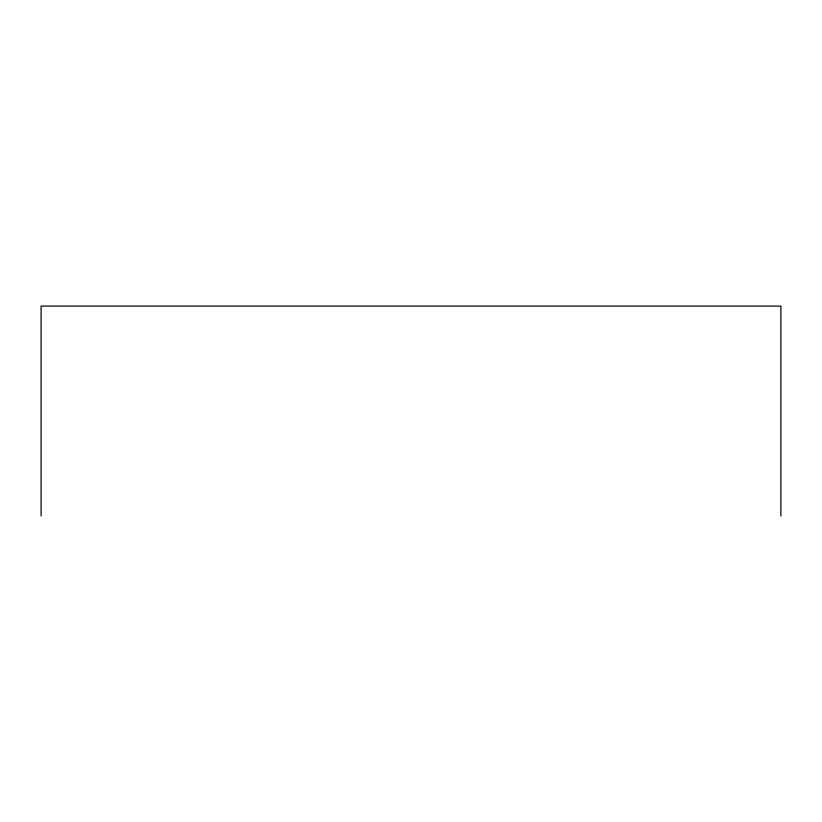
<?xml version="1.0" encoding="UTF-8"?>
<svg xmlns="http://www.w3.org/2000/svg" width="822" height="822" viewBox="0 0 822 822"><rect width="100%" height="100%" fill="white"/><g stroke="black" fill="none" stroke-linecap="round" stroke-linejoin="round"><path stroke-width="1.23" d="M780.9 515.918L780.9 306.082L41.1 306.082L41.1 515.918"/></g></svg>
